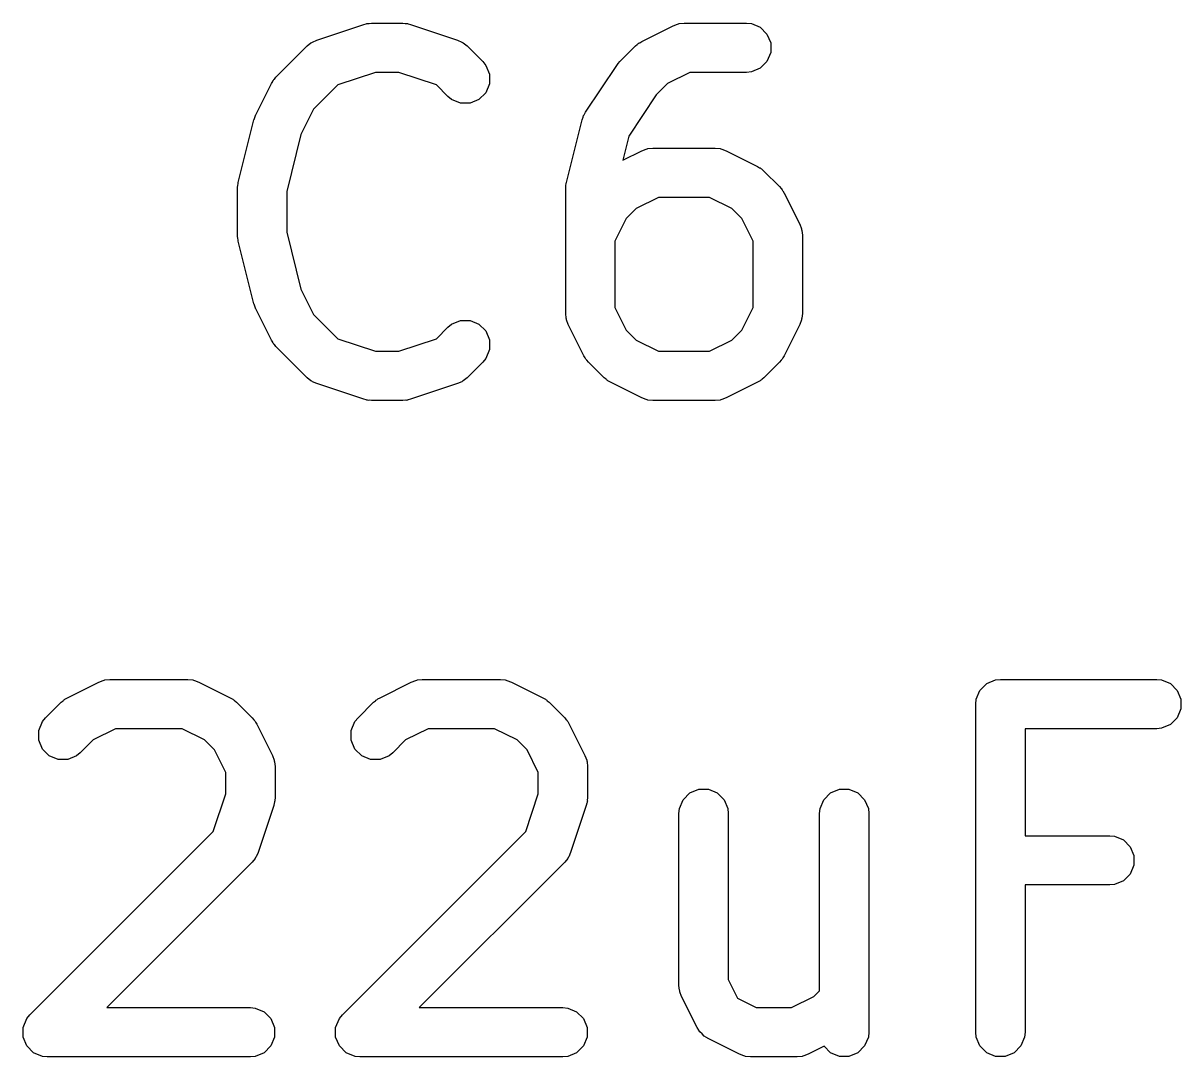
# Model space of a CAD drawing. Extents: x 19.8 to 98.9, y -129.1 to -67.1.
# Drawn here: x 19.986 to 23.514, y -111.03 to -107.88 of the extents above; entities that cross this region are included whole.
import ezdxf

# ---------------------------------------------------------------- set-up
doc = ezdxf.new("R2010")
doc.units = 0
doc.layers.add('BLACK', color=7, linetype='CONTINUOUS')

msp = doc.modelspace()

# ---------------------------------------------------------------- linework, layer by layer
at = {"layer": 'BLACK', "linetype": 'CONTINUOUS'}
for p, q in [((20.881045, -107.931287), (21.023901, -107.883668)), ((21.023901, -107.883668), (21.031156, -107.882018)), ((21.031156, -107.882018), (21.032987, -107.88126)), ((21.032987, -107.88126), (21.03564, -107.880998)), ((21.03564, -107.880998), (21.038238, -107.880408)), ((21.038238, -107.880408), (21.040212, -107.880548)), ((21.040212, -107.880548), (21.047619, -107.879819)), ((21.047619, -107.879819), (21.142857, -107.879819)), ((21.142857, -107.879819), (21.150262, -107.880548)), ((21.150262, -107.880548), (21.152237, -107.880408)), ((21.152237, -107.880408), (21.154834, -107.880998)), ((21.154834, -107.880998), (21.157489, -107.88126)), ((21.157489, -107.88126), (21.15932, -107.882018)), ((21.15932, -107.882018), (21.166574, -107.883668)), ((21.166574, -107.883668), (21.309431, -107.931287)), ((21.871221, -107.935356), (21.966459, -107.887737)), ((21.966459, -107.887737), (21.98019, -107.882482)), ((21.98019, -107.882482), (21.982879, -107.88229)), ((21.982879, -107.88229), (21.985368, -107.88126)), ((21.985368, -107.88126), (22, -107.879819)), ((22, -107.879819), (22.190476, -107.879819)), ((22.190476, -107.879819), (22.205108, -107.88126)), ((22.205108, -107.88126), (22.232144, -107.892459)), ((22.232144, -107.892459), (22.252836, -107.913151)), ((22.252836, -107.913151), (22.264035, -107.940187)), ((20.756491, -108.044643), (20.851729, -107.949405)), ((20.851729, -107.949405), (20.863094, -107.940077)), ((20.863094, -107.940077), (20.865584, -107.939045)), ((20.865584, -107.939045), (20.867619, -107.937281)), ((20.867619, -107.937281), (20.881045, -107.931287)), ((21.309431, -107.931287), (21.322856, -107.937281)), ((21.322856, -107.937281), (21.324891, -107.939046)), ((21.324891, -107.939046), (21.327382, -107.940078)), ((21.327382, -107.940078), (21.338747, -107.949405)), ((21.338747, -107.949405), (21.386366, -107.997024)), ((21.80411, -107.997024), (21.851729, -107.949405)), ((21.851729, -107.949405), (21.857478, -107.944686)), ((21.857478, -107.944686), (21.858778, -107.943188)), ((21.858778, -107.943188), (21.861037, -107.941766)), ((21.861037, -107.941766), (21.863094, -107.940078)), ((21.863094, -107.940078), (21.864921, -107.93932)), ((21.864921, -107.93932), (21.871221, -107.935356)), ((22.264035, -107.940187), (22.264035, -107.969451)), ((22.264035, -107.969451), (22.252836, -107.996487)), ((21.386366, -107.997024), (21.395693, -108.008389)), ((21.395693, -108.008389), (21.406892, -108.035425)), ((21.699501, -108.151311), (21.794739, -108.008454)), ((21.794739, -108.008454), (21.794773, -108.008411)), ((21.794773, -108.008411), (21.794783, -108.008389)), ((21.794783, -108.008389), (21.799271, -108.00292)), ((21.799271, -108.00292), (21.804055, -107.997079)), ((21.804055, -107.997079), (21.804076, -107.997064)), ((21.804076, -107.997064), (21.80411, -107.997024)), ((22.205108, -108.028378), (22.190476, -108.029819)), ((22.232144, -108.017179), (22.205108, -108.028378)), ((22.252836, -107.996487), (22.232144, -108.017179)), ((20.694823, -108.159373), (20.742442, -108.064135)), ((20.742442, -108.064135), (20.746406, -108.057835)), ((20.746406, -108.057835), (20.747164, -108.056008)), ((20.747164, -108.056008), (20.748852, -108.053951)), ((20.748852, -108.053951), (20.750274, -108.051692)), ((20.750274, -108.051692), (20.751772, -108.050392)), ((20.751772, -108.050392), (20.756491, -108.044643)), ((21.059789, -108.029819), (20.945276, -108.06799)), ((21.130687, -108.029819), (21.059789, -108.029819)), ((21.2452, -108.06799), (21.130687, -108.029819)), ((21.406892, -108.064688), (21.395693, -108.091724)), ((21.406892, -108.035425), (21.406892, -108.064688)), ((21.949189, -108.064077), (21.915427, -108.097838)), ((22.017705, -108.029819), (21.949189, -108.064077)), ((22.190476, -108.029819), (22.017705, -108.029819)), ((20.945276, -108.06799), (20.871163, -108.142103)), ((21.2803, -108.10309), (21.2452, -108.06799)), ((21.395693, -108.091724), (21.375, -108.112417)), ((21.915427, -108.097838), (21.831515, -108.223707)), ((21.291665, -108.112417), (21.2803, -108.10309)), ((21.318701, -108.123616), (21.291665, -108.112417)), ((21.347964, -108.123616), (21.318701, -108.123616)), ((21.375, -108.112417), (21.347964, -108.123616)), ((20.689568, -108.173105), (20.691895, -108.167023)), ((20.691895, -108.167023), (20.694091, -108.160878)), ((20.694091, -108.160878), (20.694413, -108.160442)), ((20.694413, -108.160442), (20.694823, -108.159373)), ((20.871163, -108.142103), (20.832669, -108.21909)), ((21.689144, -108.174724), (21.692224, -108.166101)), ((21.692224, -108.166101), (21.692584, -108.164285)), ((21.692584, -108.164285), (21.693462, -108.162637)), ((21.693462, -108.162637), (21.694091, -108.160878)), ((21.694091, -108.160878), (21.695194, -108.159389)), ((21.695194, -108.159389), (21.699501, -108.151311)), ((20.641525, -108.3652), (20.689144, -108.174724)), ((20.689144, -108.174724), (20.689529, -108.173644)), ((20.689529, -108.173644), (20.689568, -108.173105)), ((21.641525, -108.3652), (21.689144, -108.174724)), ((20.832669, -108.21909), (20.789286, -108.392624)), ((21.831515, -108.223707), (21.812991, -108.297804)), ((21.812991, -108.297804), (21.871221, -108.268689)), ((21.871221, -108.268689), (21.884952, -108.263434)), ((21.884952, -108.263434), (21.887641, -108.263242)), ((21.887641, -108.263242), (21.89013, -108.262212)), ((21.89013, -108.262212), (21.904762, -108.260771)), ((21.904762, -108.260771), (22.095238, -108.260771)), ((22.095238, -108.260771), (22.10987, -108.262212)), ((22.10987, -108.262212), (22.112359, -108.263243)), ((22.112359, -108.263243), (22.115047, -108.263434)), ((22.115047, -108.263434), (22.128779, -108.268689)), ((22.128779, -108.268689), (22.224017, -108.316308)), ((22.224017, -108.316308), (22.230316, -108.320272)), ((22.230316, -108.320272), (22.232144, -108.32103)), ((22.232144, -108.32103), (22.2342, -108.322718)), ((22.2342, -108.322718), (22.23646, -108.32414)), ((22.23646, -108.32414), (22.237759, -108.325638)), ((22.237759, -108.325638), (22.243509, -108.330357)), ((22.243509, -108.330357), (22.291128, -108.377976)), ((20.639286, -108.38339), (20.639537, -108.380836)), ((20.639375, -108.379744), (20.640184, -108.37427)), ((20.639537, -108.380836), (20.639375, -108.379744)), ((20.640184, -108.37427), (20.640727, -108.368758)), ((20.640727, -108.368758), (20.641149, -108.367736)), ((20.641149, -108.367736), (20.641525, -108.3652)), ((21.639286, -108.38339), (21.639537, -108.380836)), ((21.639375, -108.379744), (21.640184, -108.37427)), ((21.639537, -108.380836), (21.639375, -108.379744)), ((21.640184, -108.37427), (21.640727, -108.368758)), ((21.640727, -108.368758), (21.641149, -108.367736)), ((21.641149, -108.367736), (21.641525, -108.3652)), ((22.291128, -108.377976), (22.295846, -108.383725)), ((20.639286, -108.526247), (20.639286, -108.38339)), ((20.789286, -108.392624), (20.789286, -108.517013)), ((21.639286, -108.764342), (21.639286, -108.38339)), ((21.922467, -108.410771), (21.853951, -108.445029)), ((22.077533, -108.410771), (21.922467, -108.410771)), ((22.146049, -108.445029), (22.077533, -108.410771)), ((22.295846, -108.383725), (22.297345, -108.385025)), ((22.297345, -108.385025), (22.298766, -108.387284)), ((22.298766, -108.387284), (22.300455, -108.389341)), ((22.300455, -108.389341), (22.301212, -108.391168)), ((22.301212, -108.391168), (22.305177, -108.397468)), ((22.305177, -108.397468), (22.352796, -108.492706)), ((21.853951, -108.445029), (21.823544, -108.475436)), ((22.176456, -108.475436), (22.146049, -108.445029)), ((21.823544, -108.475436), (21.789286, -108.543952)), ((22.210714, -108.543952), (22.176456, -108.475436)), ((20.789286, -108.517013), (20.832669, -108.690547)), ((22.352796, -108.492706), (22.358051, -108.506437)), ((22.358051, -108.506437), (22.358242, -108.509126)), ((22.358242, -108.509126), (22.359273, -108.511615)), ((22.359273, -108.511615), (22.360714, -108.526247)), ((20.639537, -108.5288), (20.639286, -108.526247)), ((20.639375, -108.529893), (20.639537, -108.5288)), ((20.640184, -108.535366), (20.639375, -108.529893)), ((20.640727, -108.540879), (20.640184, -108.535366)), ((20.641149, -108.5419), (20.640727, -108.540879)), ((20.641525, -108.544437), (20.641149, -108.5419)), ((20.689144, -108.734913), (20.641525, -108.544437)), ((21.789286, -108.543952), (21.789286, -108.746637)), ((22.210714, -108.746637), (22.210714, -108.543952)), ((22.360714, -108.526247), (22.360714, -108.764342)), ((20.832669, -108.690547), (20.871163, -108.767534)), ((20.689529, -108.735992), (20.689144, -108.734913)), ((20.689568, -108.736532), (20.689529, -108.735992)), ((20.691895, -108.742613), (20.689568, -108.736532)), ((20.694091, -108.748759), (20.691895, -108.742613)), ((20.694413, -108.749194), (20.694091, -108.748759)), ((20.694823, -108.750264), (20.694413, -108.749194)), ((20.742442, -108.845502), (20.694823, -108.750264)), ((20.871163, -108.767534), (20.945276, -108.841648)), ((21.640727, -108.778974), (21.639286, -108.764342)), ((21.789286, -108.746637), (21.823544, -108.815153)), ((22.176455, -108.815153), (22.210714, -108.746637)), ((22.360714, -108.764342), (22.359273, -108.778974)), ((21.280299, -108.806548), (21.291665, -108.79722)), ((21.291665, -108.79722), (21.318701, -108.786021)), ((21.318701, -108.786021), (21.347964, -108.786021)), ((21.347964, -108.786021), (21.375, -108.797219)), ((21.375, -108.797219), (21.395693, -108.817912)), ((21.641758, -108.781463), (21.640727, -108.778974)), ((21.641949, -108.784151), (21.641758, -108.781463)), ((21.647204, -108.797883), (21.641949, -108.784151)), ((21.694823, -108.893121), (21.647204, -108.797883)), ((22.352796, -108.797883), (22.305177, -108.893121)), ((22.358051, -108.784152), (22.352796, -108.797883)), ((22.358242, -108.781462), (22.358051, -108.784152)), ((22.359273, -108.778974), (22.358242, -108.781462)), ((21.2452, -108.841647), (21.280299, -108.806548)), ((21.395693, -108.817912), (21.406892, -108.844948)), ((21.823544, -108.815153), (21.853951, -108.845561)), ((22.146048, -108.845561), (22.176455, -108.815153)), ((20.746405, -108.851798), (20.742442, -108.845502)), ((20.747163, -108.853628), (20.746405, -108.851798)), ((20.748852, -108.855686), (20.747163, -108.853628)), ((20.750274, -108.857945), (20.748852, -108.855686)), ((20.751772, -108.859244), (20.750274, -108.857945)), ((20.756491, -108.864994), (20.751772, -108.859244)), ((20.851729, -108.960233), (20.756491, -108.864994)), ((20.945276, -108.841648), (21.059789, -108.879819)), ((21.130687, -108.879819), (21.2452, -108.841647)), ((21.406892, -108.874211), (21.395694, -108.901247)), ((21.406892, -108.844948), (21.406892, -108.874211)), ((21.853951, -108.845561), (21.922467, -108.879819)), ((22.077533, -108.879819), (22.146048, -108.845561)), ((21.059789, -108.879819), (21.130687, -108.879819)), ((21.395694, -108.901247), (21.386366, -108.912613)), ((21.698786, -108.899417), (21.694823, -108.893121)), ((21.699544, -108.901247), (21.698786, -108.899417)), ((21.701233, -108.903305), (21.699544, -108.901247)), ((21.702655, -108.905564), (21.701233, -108.903305)), ((21.704153, -108.906863), (21.702655, -108.905564)), ((21.708871, -108.912612), (21.704153, -108.906863)), ((21.922467, -108.879819), (22.077533, -108.879819)), ((22.295846, -108.906863), (22.291128, -108.912613)), ((22.297345, -108.905564), (22.295846, -108.906863)), ((22.298766, -108.903305), (22.297345, -108.905564)), ((22.300456, -108.901247), (22.298766, -108.903305)), ((22.301213, -108.899417), (22.300456, -108.901247)), ((22.305177, -108.893121), (22.301213, -108.899417)), ((21.386366, -108.912613), (21.338748, -108.960232)), ((21.75649, -108.960232), (21.708871, -108.912612)), ((22.291128, -108.912613), (22.24351, -108.960232)), ((20.863094, -108.969561), (20.851729, -108.960233)), ((20.865584, -108.970592), (20.863094, -108.969561)), ((20.867619, -108.972357), (20.865584, -108.970592)), ((20.881045, -108.978351), (20.867619, -108.972357)), ((21.023901, -109.02597), (20.881045, -108.978351)), ((21.309431, -108.978351), (21.166574, -109.02597)), ((21.322856, -108.972357), (21.309431, -108.978351)), ((21.324891, -108.970591), (21.322856, -108.972357)), ((21.327382, -108.96956), (21.324891, -108.970591)), ((21.338748, -108.960232), (21.327382, -108.96956)), ((21.762239, -108.96495), (21.75649, -108.960232)), ((21.76354, -108.96645), (21.762239, -108.96495)), ((21.765799, -108.967872), (21.76354, -108.96645)), ((21.767856, -108.96956), (21.765799, -108.967872)), ((21.769683, -108.970317), (21.767856, -108.96956)), ((21.775983, -108.974282), (21.769683, -108.970317)), ((21.871221, -109.021901), (21.775983, -108.974282)), ((22.224017, -108.974282), (22.128779, -109.021901)), ((22.230316, -108.970317), (22.224017, -108.974282)), ((22.232144, -108.96956), (22.230316, -108.970317)), ((22.2342, -108.967872), (22.232144, -108.96956)), ((22.23646, -108.96645), (22.2342, -108.967872)), ((22.23776, -108.96495), (22.23646, -108.96645)), ((22.24351, -108.960232), (22.23776, -108.96495)), ((21.031156, -109.027619), (21.023901, -109.02597)), ((21.032987, -109.028378), (21.031156, -109.027619)), ((21.03564, -109.028639), (21.032987, -109.028378)), ((21.038238, -109.02923), (21.03564, -109.028639)), ((21.040212, -109.029089), (21.038238, -109.02923)), ((21.047619, -109.029819), (21.040212, -109.029089)), ((21.142857, -109.029819), (21.047619, -109.029819)), ((21.150262, -109.029089), (21.142857, -109.029819)), ((21.152237, -109.02923), (21.150262, -109.029089)), ((21.154834, -109.028639), (21.152237, -109.02923)), ((21.157489, -109.028378), (21.154834, -109.028639)), ((21.15932, -109.027619), (21.157489, -109.028378)), ((21.166574, -109.02597), (21.15932, -109.027619)), ((21.884952, -109.027156), (21.871221, -109.021901)), ((21.887641, -109.027347), (21.884952, -109.027156)), ((21.89013, -109.028378), (21.887641, -109.027347)), ((21.904762, -109.029819), (21.89013, -109.028378)), ((22.095238, -109.029819), (21.904762, -109.029819)), ((22.10987, -109.028378), (22.095238, -109.029819)), ((22.112359, -109.027346), (22.10987, -109.028378)), ((22.115047, -109.027156), (22.112359, -109.027346)), ((22.128779, -109.021901), (22.115047, -109.027156)), ((20.121221, -109.935356), (20.216459, -109.887737)), ((20.216459, -109.887737), (20.23019, -109.882482)), ((20.23019, -109.882482), (20.232879, -109.88229)), ((20.232879, -109.88229), (20.235368, -109.88126)), ((20.235368, -109.88126), (20.25, -109.879819)), ((20.25, -109.879819), (20.488095, -109.879819)), ((20.488095, -109.879819), (20.502727, -109.88126)), ((20.502727, -109.88126), (20.505216, -109.882291)), ((20.505216, -109.882291), (20.507904, -109.882482)), ((20.507904, -109.882482), (20.521636, -109.887737)), ((20.521636, -109.887737), (20.616874, -109.935356)), ((21.073602, -109.935356), (21.16884, -109.887737)), ((21.16884, -109.887737), (21.182571, -109.882482)), ((21.182571, -109.882482), (21.18526, -109.88229)), ((21.18526, -109.88229), (21.187749, -109.88126)), ((21.187749, -109.88126), (21.202381, -109.879819)), ((21.202381, -109.879819), (21.440476, -109.879819)), ((21.440476, -109.879819), (21.455108, -109.88126)), ((21.455108, -109.88126), (21.457597, -109.882291)), ((21.457597, -109.882291), (21.460285, -109.882482)), ((21.460285, -109.882482), (21.474017, -109.887737)), ((21.474017, -109.887737), (21.569255, -109.935356)), ((22.901926, -109.913151), (22.922618, -109.892459)), ((22.922618, -109.892459), (22.949654, -109.88126)), ((22.949654, -109.88126), (22.964286, -109.879819)), ((22.964286, -109.879819), (23.440476, -109.879819)), ((23.440476, -109.879819), (23.455108, -109.88126)), ((23.455108, -109.88126), (23.482144, -109.892459)), ((23.482144, -109.892459), (23.502836, -109.913151)), ((22.890727, -109.940187), (22.901926, -109.913151)), ((23.502836, -109.913151), (23.514035, -109.940187)), ((20.05411, -109.997024), (20.101729, -109.949405)), ((20.101729, -109.949405), (20.107478, -109.944686)), ((20.107478, -109.944686), (20.108778, -109.943188)), ((20.108778, -109.943188), (20.111037, -109.941766)), ((20.111037, -109.941766), (20.113094, -109.940078)), ((20.113094, -109.940078), (20.114921, -109.93932)), ((20.114921, -109.93932), (20.121221, -109.935356)), ((20.616874, -109.935356), (20.623173, -109.93932)), ((20.623173, -109.93932), (20.625001, -109.940078)), ((20.625001, -109.940078), (20.627057, -109.941766)), ((20.627057, -109.941766), (20.629317, -109.943188)), ((20.629317, -109.943188), (20.630616, -109.944686)), ((20.630616, -109.944686), (20.636366, -109.949405)), ((20.636366, -109.949405), (20.683985, -109.997024)), ((21.006491, -109.997024), (21.05411, -109.949405)), ((21.05411, -109.949405), (21.059859, -109.944686)), ((21.059859, -109.944686), (21.061159, -109.943188)), ((21.061159, -109.943188), (21.063418, -109.941766)), ((21.063418, -109.941766), (21.065475, -109.940078)), ((21.065475, -109.940078), (21.067302, -109.93932)), ((21.067302, -109.93932), (21.073602, -109.935356)), ((21.569255, -109.935356), (21.575554, -109.93932)), ((21.575554, -109.93932), (21.577382, -109.940078)), ((21.577382, -109.940078), (21.579438, -109.941766)), ((21.579438, -109.941766), (21.581698, -109.943188)), ((21.581698, -109.943188), (21.582997, -109.944686)), ((21.582997, -109.944686), (21.588747, -109.949405)), ((21.588747, -109.949405), (21.636366, -109.997024)), ((22.889286, -109.954819), (22.890727, -109.940187)), ((22.889286, -110.954819), (22.889286, -109.954819)), ((23.514035, -109.969451), (23.502836, -109.996487)), ((23.514035, -109.940187), (23.514035, -109.969451)), ((20.044783, -110.008389), (20.05411, -109.997024)), ((20.683985, -109.997024), (20.688703, -110.002773)), ((20.688703, -110.002773), (20.690202, -110.004073)), ((20.690202, -110.004073), (20.691623, -110.006332)), ((20.997164, -110.008389), (21.006491, -109.997024)), ((21.636366, -109.997024), (21.641084, -110.002773)), ((21.641084, -110.002773), (21.642583, -110.004073)), ((21.642583, -110.004073), (21.644004, -110.006332)), ((23.502836, -109.996487), (23.482144, -110.017179)), ((20.033584, -110.035426), (20.044783, -110.008389)), ((20.033584, -110.064688), (20.033584, -110.035426)), ((20.267705, -110.029819), (20.199189, -110.064077)), ((20.47039, -110.029819), (20.267705, -110.029819)), ((20.538906, -110.064077), (20.47039, -110.029819)), ((20.691623, -110.006332), (20.693312, -110.008389)), ((20.693312, -110.008389), (20.694069, -110.010216)), ((20.694069, -110.010216), (20.698034, -110.016516)), ((20.698034, -110.016516), (20.745653, -110.111754)), ((20.985965, -110.035426), (20.997164, -110.008389)), ((20.985965, -110.064688), (20.985965, -110.035426)), ((21.220086, -110.029819), (21.15157, -110.064077)), ((21.422771, -110.029819), (21.220086, -110.029819)), ((21.491287, -110.064077), (21.422771, -110.029819)), ((21.644004, -110.006332), (21.645693, -110.008389)), ((21.645693, -110.008389), (21.64645, -110.010216)), ((21.64645, -110.010216), (21.650415, -110.016516)), ((21.650415, -110.016516), (21.698034, -110.111754)), ((23.440476, -110.029819), (23.039286, -110.029819)), ((23.039286, -110.029819), (23.039286, -110.356009)), ((23.455108, -110.028378), (23.440476, -110.029819)), ((23.482144, -110.017179), (23.455108, -110.028378)), ((20.044783, -110.091725), (20.033584, -110.064688)), ((20.199189, -110.064077), (20.160176, -110.10309)), ((20.569313, -110.094484), (20.538906, -110.064077)), ((20.997164, -110.091725), (20.985965, -110.064688)), ((21.15157, -110.064077), (21.112557, -110.10309)), ((21.521694, -110.094484), (21.491287, -110.064077)), ((20.065475, -110.112417), (20.044783, -110.091725)), ((20.160176, -110.10309), (20.148811, -110.112417)), ((20.603571, -110.163), (20.569313, -110.094484)), ((21.017856, -110.112417), (20.997164, -110.091725)), ((21.112557, -110.10309), (21.101192, -110.112417)), ((21.555952, -110.163), (21.521694, -110.094484)), ((20.092512, -110.123616), (20.065475, -110.112417)), ((20.121774, -110.123616), (20.092512, -110.123616)), ((20.148811, -110.112417), (20.121774, -110.123616)), ((20.745653, -110.111754), (20.750908, -110.125485)), ((20.750908, -110.125485), (20.751099, -110.128174)), ((20.751099, -110.128174), (20.75213, -110.130663)), ((20.75213, -110.130663), (20.753571, -110.145295)), ((20.753571, -110.145295), (20.753571, -110.240533)), ((21.044893, -110.123616), (21.017856, -110.112417)), ((21.074155, -110.123616), (21.044893, -110.123616)), ((21.101192, -110.112417), (21.074155, -110.123616)), ((21.698034, -110.111754), (21.703289, -110.125485)), ((21.703289, -110.125485), (21.70348, -110.128174)), ((21.70348, -110.128174), (21.704511, -110.130663)), ((21.704511, -110.130663), (21.705952, -110.145295)), ((21.705952, -110.145295), (21.705952, -110.240533)), ((20.603571, -110.228363), (20.603571, -110.163)), ((21.555952, -110.228363), (21.555952, -110.163)), ((22.017856, -110.225792), (22.044892, -110.214593)), ((22.044892, -110.214593), (22.074156, -110.214593)), ((22.074156, -110.214593), (22.101192, -110.225792)), ((22.446427, -110.225792), (22.473463, -110.214593)), ((22.473463, -110.214593), (22.502727, -110.214593)), ((22.502727, -110.214593), (22.529763, -110.225792)), ((20.565399, -110.342876), (20.603571, -110.228363)), ((20.752982, -110.249914), (20.752391, -110.252511)), ((20.753571, -110.240533), (20.752841, -110.247939)), ((20.752841, -110.247939), (20.752982, -110.249914)), ((21.51778, -110.342876), (21.555952, -110.228363)), ((21.705363, -110.249914), (21.704772, -110.252511)), ((21.705952, -110.240533), (21.705222, -110.247939)), ((21.705222, -110.247939), (21.705363, -110.249914)), ((21.985965, -110.27352), (21.997164, -110.246484)), ((21.997164, -110.246484), (22.017856, -110.225792)), ((22.101192, -110.225792), (22.121884, -110.246484)), ((22.121884, -110.246484), (22.133083, -110.27352)), ((22.414536, -110.27352), (22.425735, -110.246484)), ((22.425735, -110.246484), (22.446427, -110.225792)), ((22.529763, -110.225792), (22.550455, -110.246484)), ((22.550455, -110.246484), (22.561654, -110.27352)), ((20.749722, -110.264251), (20.702103, -110.407107)), ((20.751371, -110.256995), (20.749722, -110.264251)), ((20.75213, -110.255165), (20.751371, -110.256995)), ((20.752391, -110.252511), (20.75213, -110.255165)), ((21.702103, -110.264251), (21.654484, -110.407107)), ((21.703752, -110.256995), (21.702103, -110.264251)), ((21.704511, -110.255165), (21.703752, -110.256995)), ((21.704772, -110.252511), (21.704511, -110.255165)), ((21.984524, -110.288152), (21.985965, -110.27352)), ((22.133083, -110.27352), (22.134524, -110.288152)), ((22.413095, -110.288152), (22.414536, -110.27352)), ((22.561654, -110.27352), (22.563095, -110.288152)), ((21.984524, -110.811961), (21.984524, -110.288152)), ((22.134524, -110.288152), (22.134524, -110.794256)), ((22.413095, -110.828514), (22.413095, -110.288152)), ((22.563095, -110.288152), (22.563095, -110.954819)), ((20.006491, -110.901786), (20.565399, -110.342876)), ((20.958872, -110.901786), (21.51778, -110.342876)), ((23.039286, -110.356009), (23.297619, -110.356009)), ((23.297619, -110.356009), (23.312251, -110.35745)), ((23.312251, -110.35745), (23.339287, -110.368649)), ((23.339287, -110.368649), (23.359979, -110.389341)), ((23.359979, -110.389341), (23.371178, -110.416377)), ((20.693313, -110.425058), (20.683985, -110.436423)), ((20.694344, -110.422567), (20.693313, -110.425058)), ((20.696109, -110.420533), (20.694344, -110.422567)), ((20.702103, -110.407107), (20.696109, -110.420533)), ((21.645694, -110.425058), (21.636366, -110.436423)), ((21.646725, -110.422567), (21.645694, -110.425058)), ((21.64849, -110.420533), (21.646725, -110.422567)), ((21.654484, -110.407107), (21.64849, -110.420533)), ((23.371178, -110.416377), (23.371178, -110.445641)), ((20.683985, -110.436423), (20.24059, -110.879819)), ((21.636366, -110.436423), (21.192971, -110.879819)), ((23.371178, -110.445641), (23.359979, -110.472677)), ((23.339287, -110.493369), (23.312251, -110.504568)), ((23.359979, -110.472677), (23.339287, -110.493369)), ((23.297619, -110.506009), (23.039286, -110.506009)), ((23.039286, -110.506009), (23.039286, -110.954819)), ((23.312251, -110.504568), (23.297619, -110.506009)), ((21.985965, -110.826593), (21.984524, -110.811961)), ((22.134524, -110.794256), (22.163044, -110.851298)), ((21.986996, -110.829082), (21.985965, -110.826593)), ((21.987187, -110.83177), (21.986996, -110.829082)), ((21.992442, -110.845502), (21.987187, -110.83177)), ((22.040061, -110.940741), (21.992442, -110.845502)), ((22.163044, -110.851298), (22.220086, -110.879819)), ((22.327533, -110.879819), (22.396048, -110.845561)), ((22.396048, -110.845561), (22.413095, -110.828514)), ((20.24059, -110.879819), (20.678571, -110.879819)), ((20.678571, -110.879819), (20.693203, -110.88126)), ((20.693203, -110.88126), (20.720239, -110.892459)), ((21.192971, -110.879819), (21.630952, -110.879819)), ((21.630952, -110.879819), (21.645584, -110.88126)), ((21.645584, -110.88126), (21.67262, -110.892459)), ((22.220086, -110.879819), (22.327533, -110.879819)), ((19.985965, -110.940187), (19.997164, -110.913151)), ((19.997164, -110.913151), (20.006491, -110.901786)), ((20.720239, -110.892459), (20.740931, -110.913151)), ((20.740931, -110.913151), (20.75213, -110.940187)), ((20.938346, -110.940187), (20.949545, -110.913151)), ((20.949545, -110.913151), (20.958872, -110.901786)), ((21.67262, -110.892459), (21.693312, -110.913151)), ((21.693312, -110.913151), (21.704511, -110.940187)), ((19.985965, -110.969451), (19.985965, -110.940187)), ((20.75213, -110.940187), (20.75213, -110.969451)), ((20.938346, -110.969451), (20.938346, -110.940187)), ((21.704511, -110.940187), (21.704511, -110.969451)), ((22.041601, -110.943187), (22.040061, -110.940741)), ((22.041986, -110.944342), (22.041601, -110.943187)), ((22.043232, -110.945779), (22.041986, -110.944342)), ((22.047893, -110.953183), (22.043232, -110.945779)), ((22.054995, -110.959342), (22.047893, -110.953183)), ((22.563095, -110.954819), (22.561654, -110.969451)), ((22.890727, -110.969451), (22.889286, -110.954819)), ((23.039286, -110.954819), (23.037845, -110.969451)), ((19.997164, -110.996487), (19.985965, -110.969451)), ((20.75213, -110.969451), (20.740931, -110.996487)), ((20.949545, -110.996487), (20.938346, -110.969451)), ((21.704511, -110.969451), (21.693312, -110.996487)), ((22.061159, -110.96645), (22.054995, -110.959342)), ((22.068564, -110.971111), (22.061159, -110.96645)), ((22.070001, -110.972357), (22.068564, -110.971111)), ((22.071154, -110.972741), (22.070001, -110.972357)), ((22.073602, -110.974282), (22.071154, -110.972741)), ((22.16884, -111.021901), (22.073602, -110.974282)), ((22.561654, -110.969451), (22.550455, -110.996487)), ((22.901926, -110.996487), (22.890727, -110.969451)), ((23.037845, -110.969451), (23.026646, -110.996487)), ((20.017856, -111.017179), (19.997164, -110.996487)), ((20.044892, -111.028378), (20.017856, -111.017179)), ((20.720239, -111.017179), (20.693203, -111.028378)), ((20.740931, -110.996487), (20.720239, -111.017179)), ((20.970237, -111.017179), (20.949545, -110.996487)), ((20.997273, -111.028378), (20.970237, -111.017179)), ((21.67262, -111.017179), (21.645584, -111.028378)), ((21.693312, -110.996487), (21.67262, -111.017179)), ((22.182571, -111.027156), (22.16884, -111.021901)), ((22.18526, -111.027347), (22.182571, -111.027156)), ((22.187749, -111.028378), (22.18526, -111.027347)), ((22.362359, -111.027346), (22.35987, -111.028378)), ((22.365047, -111.027156), (22.362359, -111.027346)), ((22.378779, -111.021901), (22.365047, -111.027156)), ((22.427025, -110.997777), (22.378779, -111.021901)), ((22.446427, -111.017179), (22.427025, -110.997777)), ((22.473463, -111.028378), (22.446427, -111.017179)), ((22.529763, -111.017179), (22.502727, -111.028378)), ((22.550455, -110.996487), (22.529763, -111.017179)), ((22.922618, -111.017179), (22.901926, -110.996487)), ((22.949654, -111.028378), (22.922618, -111.017179)), ((23.005954, -111.017179), (22.978918, -111.028378)), ((23.026646, -110.996487), (23.005954, -111.017179)), ((20.059524, -111.029819), (20.044892, -111.028378)), ((20.678571, -111.029819), (20.059524, -111.029819)), ((20.693203, -111.028378), (20.678571, -111.029819)), ((21.011905, -111.029819), (20.997273, -111.028378)), ((21.630952, -111.029819), (21.011905, -111.029819)), ((21.645584, -111.028378), (21.630952, -111.029819)), ((22.202381, -111.029819), (22.187749, -111.028378)), ((22.345238, -111.029819), (22.202381, -111.029819)), ((22.35987, -111.028378), (22.345238, -111.029819)), ((22.502727, -111.028378), (22.473463, -111.028378)), ((22.978918, -111.028378), (22.949654, -111.028378))]:
    msp.add_line(p, q, dxfattribs=at)

doc.saveas('drawing.dxf')
